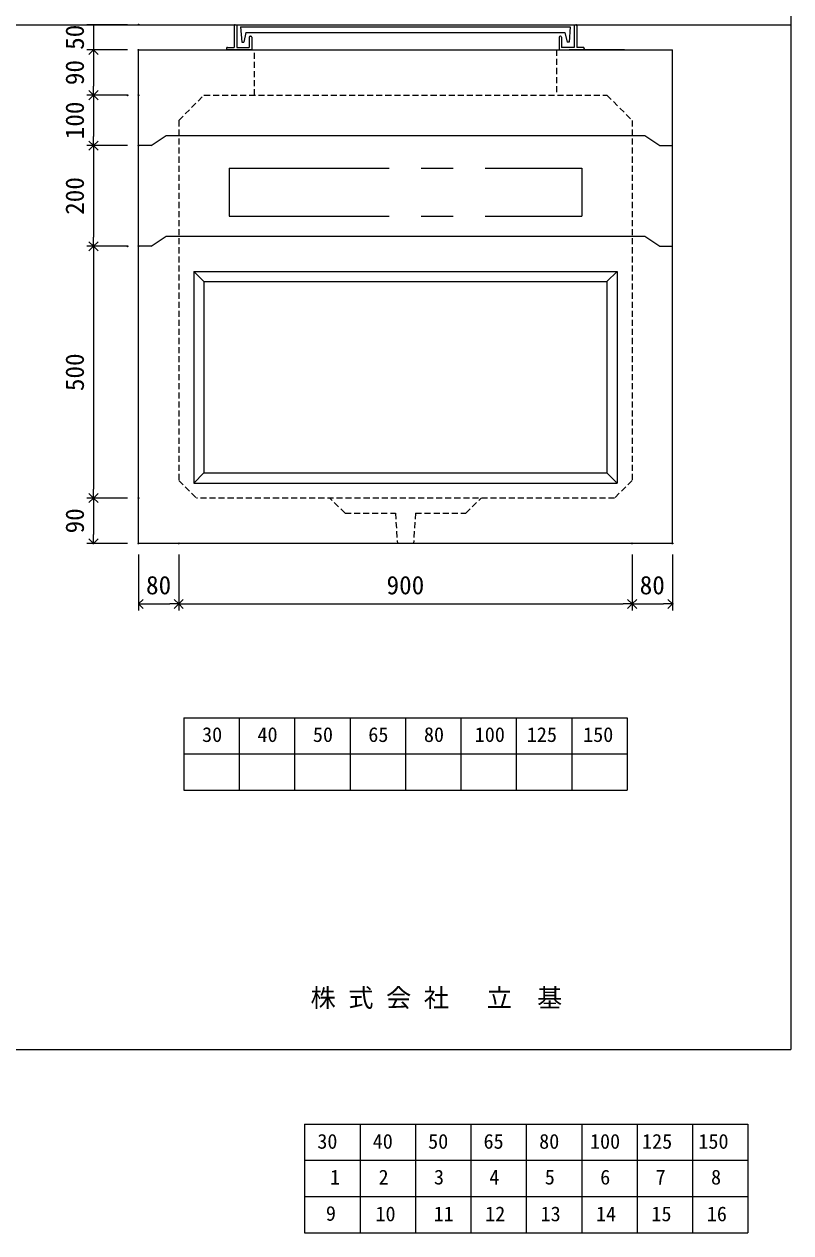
# Model space of a CAD drawing. Units: millimetres, scale not verified. Extents: x -4890 to 18490, y -2319 to 2319.
# Drawn here: x 3368 to 4890, y -2319 to 80 of the extents above; entities that cross this region are included whole.
import ezdxf
from ezdxf.enums import TextEntityAlignment as Align

# ---------------------------------------------------------------- set-up
doc = ezdxf.new("R2010")
doc.units = ezdxf.units.MM
doc.header["$LTSCALE"] = 10
doc.header["$PDMODE"] = 32
doc.header["$PDSIZE"] = 2
doc.linetypes.add('DASHED1', pattern=[1.8, 1.2, -0.6])
doc.linetypes.add('USER2', pattern=[50.8, 31.75, -6.35, 6.35, -6.35])
doc.layers.add('0-1_Defpoints', color=7, linetype='Continuous')
for name, color, linetype, lineweight in [('0-2_waku', 7, 'Continuous', 18), ('0-3_gaikei', 7, 'Continuous', 18), ('0-4_kakure', 7, 'DASHED1', 5), ('0-5_sunpou', 7, 'Continuous', 5), ('0-9_uchigawa', 6, 'Continuous', 18), ('0-B_futa', 3, 'Continuous', 18), ('0-C_GL', 4, 'Continuous', 18), ('0-E_文字１', 7, 'Continuous', 18), ('1-3_uchigawa2', 6, 'USER2', 18), ('1-5_文字２', 7, 'Continuous', 5)]:
    doc.layers.add(name, color=color, linetype=linetype, lineweight=lineweight)
doc.styles.add('ＭＳ ゴシック', font='')
doc.styles.get('ＭＳ ゴシック').set_extended_font_data('MS Gothic')

# ---------------------------------------------------------------- blocks, each defined once
blk = doc.blocks.new('_Open90')
at = {"layer": '0-5_sunpou'}
blk.add_line((0, 0), (-1, 0), dxfattribs=at)
blk.add_lwpolyline([(-0.5, 0.5), (0, 0), (-0.5, -0.5)], dxfattribs=at)
blk = doc.blocks.new('D104')
at = {"layer": '0-1_Defpoints'}
for p in [(5042.32, 1824.36), (4953, 1324.36), (5042.32, 1324.36)]:
    blk.add_point(p, dxfattribs=at)
at = {"layer": '0-5_sunpou'}
for p, q in [((5020.32, 1824.36), (4940, 1824.36)), ((4953, 1806.36), (4953, 1342.36)), ((5020.32, 1324.36), (4940, 1324.36))]:
    blk.add_line(p, q, dxfattribs=at)
at = {"layer": '0-5_sunpou', "xscale": 18, "yscale": 18}
for p, rotation in [((4953, 1824.36), 90), ((4953, 1324.36), 270)]:
    blk.add_blockref('_Open90', p, dxfattribs=dict(at, rotation=rotation))
at = {"layer": '0-5_sunpou', "style": 'ＭＳ ゴシック'}
blk.add_text('500', height=36.66, rotation=90, dxfattribs=at).set_placement((4945, 1536.86), align=Align.BOTTOM_LEFT)
blk = doc.blocks.new('D105')
at = {"layer": '0-1_Defpoints'}
for p in [(5042.32, 1324.36), (4953, 1234.36), (5042.32, 1234.36)]:
    blk.add_point(p, dxfattribs=at)
at = {"layer": '0-5_sunpou'}
for p, q in [((5020.32, 1324.36), (4940, 1324.36)), ((4953, 1306.36), (4953, 1252.36)), ((5020.32, 1234.36), (4940, 1234.36))]:
    blk.add_line(p, q, dxfattribs=at)
at = {"layer": '0-5_sunpou', "xscale": 18, "yscale": 18}
for p, rotation in [((4953, 1324.36), 90), ((4953, 1234.36), 270)]:
    blk.add_blockref('_Open90', p, dxfattribs=dict(at, rotation=rotation))
at = {"layer": '0-5_sunpou', "style": 'ＭＳ ゴシック'}
blk.add_text('90', height=36.66, rotation=90, dxfattribs=at).set_placement((4945, 1254.36), align=Align.BOTTOM_LEFT)
blk = doc.blocks.new('D106')
at = {"layer": '0-1_Defpoints'}
for p in [(5042.32, 1234.36), (5122.32, 1234.36), (5122.32, 1114.33)]:
    blk.add_point(p, dxfattribs=at)
at = {"layer": '0-5_sunpou'}
for p, q in [((5042.32, 1212.36), (5042.32, 1101.33)), ((5122.32, 1212.36), (5122.32, 1101.33)), ((5060.32, 1114.33), (5104.32, 1114.33))]:
    blk.add_line(p, q, dxfattribs=at)
at = {"layer": '0-5_sunpou', "xscale": 18, "yscale": 18, "rotation": 180}
blk.add_blockref('_Open90', (5042.32, 1114.33), dxfattribs=at)
at = {"layer": '0-5_sunpou', "xscale": 18, "yscale": 18}
blk.add_blockref('_Open90', (5122.32, 1114.33), dxfattribs=at)
at = {"layer": '0-5_sunpou', "style": 'ＭＳ ゴシック'}
blk.add_text('80', height=36.66, dxfattribs=at).set_placement((5057.32, 1122.33), align=Align.BOTTOM_LEFT)
blk = doc.blocks.new('D107')
at = {"layer": '0-1_Defpoints'}
for p in [(5122.32, 1234.36), (6022.32, 1234.36), (6022.32, 1114.33)]:
    blk.add_point(p, dxfattribs=at)
at = {"layer": '0-5_sunpou'}
for p, q in [((5122.32, 1212.36), (5122.32, 1101.33)), ((6022.32, 1212.36), (6022.32, 1101.33)), ((5140.32, 1114.33), (6004.32, 1114.33))]:
    blk.add_line(p, q, dxfattribs=at)
at = {"layer": '0-5_sunpou', "xscale": 18, "yscale": 18, "rotation": 180}
blk.add_blockref('_Open90', (5122.32, 1114.33), dxfattribs=at)
at = {"layer": '0-5_sunpou', "xscale": 18, "yscale": 18}
blk.add_blockref('_Open90', (6022.32, 1114.33), dxfattribs=at)
at = {"layer": '0-5_sunpou', "style": 'ＭＳ ゴシック'}
blk.add_text('900', height=36.66, dxfattribs=at).set_placement((5534.82, 1122.33), align=Align.BOTTOM_LEFT)
blk = doc.blocks.new('D108')
at = {"layer": '0-1_Defpoints'}
for p in [(6022.32, 1234.36), (6102.32, 1234.36), (6102.32, 1114.33)]:
    blk.add_point(p, dxfattribs=at)
at = {"layer": '0-5_sunpou'}
for p, q in [((6022.32, 1212.36), (6022.32, 1101.33)), ((6102.32, 1212.36), (6102.32, 1101.33)), ((6040.32, 1114.33), (6084.32, 1114.33))]:
    blk.add_line(p, q, dxfattribs=at)
at = {"layer": '0-5_sunpou', "xscale": 18, "yscale": 18, "rotation": 180}
blk.add_blockref('_Open90', (6022.32, 1114.33), dxfattribs=at)
at = {"layer": '0-5_sunpou', "xscale": 18, "yscale": 18}
blk.add_blockref('_Open90', (6102.32, 1114.33), dxfattribs=at)
at = {"layer": '0-5_sunpou', "style": 'ＭＳ ゴシック'}
blk.add_text('80', height=36.66, dxfattribs=at).set_placement((6037.32, 1122.33), align=Align.BOTTOM_LEFT)
blk = doc.blocks.new('D109')
at = {"layer": '0-1_Defpoints'}
for p in [(5042.32, 2214.36), (4953, 2124.36), (5042.32, 2124.36)]:
    blk.add_point(p, dxfattribs=at)
at = {"layer": '0-5_sunpou'}
for p, q in [((5020.32, 2214.36), (4940, 2214.36)), ((4953, 2196.36), (4953, 2142.36)), ((5020.32, 2124.36), (4940, 2124.36))]:
    blk.add_line(p, q, dxfattribs=at)
at = {"layer": '0-5_sunpou', "xscale": 18, "yscale": 18}
for p, rotation in [((4953, 2214.36), 90), ((4953, 2124.36), 270)]:
    blk.add_blockref('_Open90', p, dxfattribs=dict(at, rotation=rotation))
at = {"layer": '0-5_sunpou', "style": 'ＭＳ ゴシック'}
blk.add_text('90', height=36.66, rotation=90, dxfattribs=at).set_placement((4945, 2144.36), align=Align.BOTTOM_LEFT)
blk = doc.blocks.new('D110')
at = {"layer": '0-1_Defpoints'}
for p in [(5020.32, 2124.36), (4953, 2024.36), (5042.32, 2024.36)]:
    blk.add_point(p, dxfattribs=at)
at = {"layer": '0-5_sunpou'}
for p, q in [((4998.32, 2124.36), (4940, 2124.36)), ((4953, 2106.36), (4953, 2042.36)), ((5020.32, 2024.36), (4940, 2024.36))]:
    blk.add_line(p, q, dxfattribs=at)
at = {"layer": '0-5_sunpou', "xscale": 18, "yscale": 18}
for p, rotation in [((4953, 2124.36), 90), ((4953, 2024.36), 270)]:
    blk.add_blockref('_Open90', p, dxfattribs=dict(at, rotation=rotation))
at = {"layer": '0-5_sunpou', "style": 'ＭＳ ゴシック'}
blk.add_text('100', height=36.66, rotation=90, dxfattribs=at).set_placement((4945, 2036.86), align=Align.BOTTOM_LEFT)
blk = doc.blocks.new('D111')
at = {"layer": '0-1_Defpoints'}
for p in [(5042.32, 2024.36), (4953, 1824.36), (5020.32, 1824.36)]:
    blk.add_point(p, dxfattribs=at)
at = {"layer": '0-5_sunpou'}
for p, q in [((5020.32, 2024.36), (4940, 2024.36)), ((4953, 2006.36), (4953, 1842.36)), ((4998.32, 1824.36), (4940, 1824.36))]:
    blk.add_line(p, q, dxfattribs=at)
at = {"layer": '0-5_sunpou', "xscale": 18, "yscale": 18}
for p, rotation in [((4953, 2024.36), 90), ((4953, 1824.36), 270)]:
    blk.add_blockref('_Open90', p, dxfattribs=dict(at, rotation=rotation))
at = {"layer": '0-5_sunpou', "style": 'ＭＳ ゴシック'}
blk.add_text('200', height=36.66, rotation=90, dxfattribs=at).set_placement((4945, 1886.86), align=Align.BOTTOM_LEFT)
blk = doc.blocks.new('D115')
at = {"layer": '0-1_Defpoints'}
for p in [(5042.32, 2264.36), (4953, 2214.36), (5042.32, 2214.36)]:
    blk.add_point(p, dxfattribs=at)
at = {"layer": '0-5_sunpou'}
for p, q in [((5020.32, 2264.36), (4940, 2264.36)), ((4953, 2264.36), (4953, 2214.36)), ((5020.32, 2214.36), (4940, 2214.36))]:
    blk.add_line(p, q, dxfattribs=at)
at = {"layer": '0-5_sunpou', "style": 'ＭＳ ゴシック'}
blk.add_text('50', height=36.66, rotation=90, dxfattribs=at).set_placement((4945, 2214.36), align=Align.BOTTOM_LEFT)

msp = doc.modelspace()

# ---------------------------------------------------------------- linework, layer by layer
at = {"layer": '0-2_waku'}
for p, q in [((4889.94, 2319.4), (4889.94, -1955.6)), ((3684.94, -1296.6), (3684.94, -1440.6)), ((3684.94, -1296.6), (3684.94, -1440.6)), ((3684.94, -1296.6), (3684.94, -1440.6)), ((3684.94, -1296.6), (3684.94, -1440.6)), ((3684.94, -1296.6), (4564.94, -1296.6)), ((3794.94, -1296.6), (3794.94, -1440.6)), ((3904.94, -1296.6), (3904.94, -1440.6)), ((3904.94, -1296.6), (3904.94, -1440.6)), ((4014.94, -1296.6), (4014.94, -1440.6)), ((4124.94, -1296.6), (4124.94, -1440.6)), ((4234.94, -1296.6), (4234.94, -1440.6)), ((4344.94, -1296.6), (4344.94, -1440.6)), ((4454.94, -1296.6), (4454.94, -1440.6)), ((4564.94, -1296.6), (4564.94, -1440.6)), ((3684.94, -1368.6), (4564.94, -1368.6)), ((3684.94, -1440.6), (4564.94, -1440.6)), ((-1230.06, -1955.6), (4889.94, -1955.6)), ((-1230.06, -1955.6), (4889.94, -1955.6))]:
    msp.add_line(p, q, dxfattribs=at)
at = {"layer": '0-3_gaikei'}
for p, q in [((3594.94, 29.4), (4654.94, 29.4)), ((3594.94, -950.6), (3594.94, 29.4)), ((3594.94, 29.4), (4654.94, 29.4)), ((3689.94, 29.4), (3799.94, 29.4)), ((3689.94, 29.4), (3799.94, 29.4)), ((3689.94, 29.4), (3799.94, 29.4)), ((3724.94, 29.4), (4524.94, 29.4)), ((3724.94, 29.4), (4524.94, 29.4)), ((4559.94, 29.4), (4449.94, 29.4)), ((4559.94, 29.4), (4449.94, 29.4)), ((4654.94, -950.6), (4654.94, 29.4)), ((3619.94, -160.6), (3649.94, -140.6)), ((3649.94, -140.6), (4599.94, -140.6)), ((4599.94, -140.6), (4629.94, -160.6)), ((3619.94, -160.6), (3594.94, -160.6)), ((4629.94, -160.6), (4654.94, -160.6)), ((3619.94, -360.6), (3649.94, -340.6)), ((3649.94, -340.6), (4599.94, -340.6)), ((4599.94, -340.6), (4629.94, -360.6)), ((3619.94, -360.6), (3594.94, -360.6)), ((4629.94, -360.6), (4654.94, -360.6)), ((4654.94, -950.6), (3594.94, -950.6))]:
    msp.add_line(p, q, dxfattribs=at)
at = {"layer": '0-4_kakure'}
for p, q in [((3824.94, -60.6), (3824.94, 29.4)), ((4424.94, 29.4), (4424.94, -60.6)), ((3674.94, -110.6), (3724.94, -60.6)), ((3724.94, -60.6), (4524.94, -60.6)), ((3724.94, -60.6), (4524.94, -60.6)), ((4524.94, -60.6), (4574.94, -110.6)), ((3674.94, -110.6), (3674.94, -825.6)), ((4574.94, -110.6), (4574.94, -825.6)), ((3674.94, -825.6), (3709.94, -860.6)), ((4574.94, -825.6), (4539.94, -860.6)), ((4539.94, -860.6), (3709.94, -860.6)), ((4004.94, -890.6), (3974.94, -860.6)), ((4244.94, -890.6), (4274.94, -860.6)), ((4004.94, -890.6), (4104.94, -890.6)), ((4104.94, -890.6), (4108.94, -950.6)), ((4144.94, -890.6), (4140.94, -950.6)), ((4144.94, -890.6), (4244.94, -890.6))]:
    msp.add_line(p, q, dxfattribs=at)
at = {"layer": '0-9_uchigawa'}
for p, q in [((3704.94, -410.6), (3704.94, -830.6)), ((3704.94, -410.6), (4124.94, -410.6)), ((3704.94, -410.6), (3724.94, -430.6)), ((3724.94, -430.6), (3724.94, -810.6)), ((3724.94, -430.6), (4124.94, -430.6)), ((3724.94, -430.6), (4124.94, -430.6)), ((4124.94, -410.6), (4544.94, -410.6)), ((4124.94, -410.6), (4544.94, -410.6)), ((4124.94, -430.6), (4524.94, -430.6)), ((4544.94, -410.6), (4524.94, -430.6)), ((4524.94, -430.6), (4524.94, -810.6)), ((4544.94, -410.6), (4544.94, -830.6)), ((3724.94, -810.6), (3704.94, -830.6)), ((3724.94, -810.6), (4124.94, -810.6)), ((4124.94, -810.6), (4524.94, -810.6)), ((4524.94, -810.6), (4544.94, -830.6)), ((3704.94, -830.6), (4124.94, -830.6)), ((4124.94, -830.6), (4544.94, -830.6))]:
    msp.add_line(p, q, dxfattribs=at)
at = {"layer": '0-B_futa'}
for p, q in [((3784.94, 77.4), (3784.94, 34.4)), ((3786.94, 79.4), (3789.94, 79.4)), ((3789.94, 79.4), (3789.94, 34.4)), ((3797.75, 74.9), (4452.08, 74.9)), ((3797.75, 74.9), (3800.24, 44.9)), ((4452.08, 74.9), (4449.83, 44.9)), ((4459.94, 79.4), (4459.94, 34.4)), ((4459.94, 79.4), (4462.94, 79.4)), ((4464.94, 77.4), (4464.94, 34.4)), ((3808.27, 63.9), (3803.95, 44.9)), ((3808.27, 63.9), (4441.61, 63.9)), ((3814.94, 54.4), (3814.94, 34.4)), ((3816.94, 56.4), (3817.94, 56.4)), ((3819.94, 54.4), (3819.94, 29.4)), ((4429.94, 54.4), (4429.94, 29.4)), ((4432.94, 56.4), (4431.94, 56.4)), ((4434.94, 54.4), (4434.94, 34.4)), ((4441.61, 63.9), (4445.93, 44.9)), ((3769.94, 32.4), (3769.94, 31.4)), ((3771.94, 34.4), (3784.94, 34.4)), ((3819.94, 29.4), (3771.94, 29.4)), ((3789.94, 34.4), (3814.94, 34.4)), ((3800.24, 44.9), (3803.95, 44.9)), ((4429.94, 29.4), (4477.94, 29.4)), ((4459.94, 34.4), (4434.94, 34.4)), ((4449.83, 44.9), (4445.93, 44.9)), ((4477.94, 34.4), (4464.94, 34.4)), ((4479.94, 32.4), (4479.94, 31.4))]:
    msp.add_line(p, q, dxfattribs=at)
for centre, start, end in [((3786.94, 77.4), 90, 180), ((4462.94, 77.4), 0, 90), ((3816.94, 54.4), 90, 180), ((3817.94, 54.4), 0, 90), ((4431.94, 54.4), 90, 180), ((4432.94, 54.4), 0, 90), ((3771.94, 32.4), 90, 180), ((3771.94, 31.4), 180, 270), ((4477.94, 32.4), 0, 90), ((4477.94, 31.4), 270, 0)]:
    msp.add_arc(centre, 2, start, end, dxfattribs=at)
at = {"layer": '0-C_GL'}
msp.add_line((-1230.06, 79.4), (4889.94, 79.4), dxfattribs=at)
at = {"layer": '1-3_uchigawa2'}
for p, q in [((3774.94, -205.6), (3774.94, -300.6)), ((3774.94, -205.6), (4474.94, -205.6)), ((4474.94, -205.6), (4474.94, -300.6)), ((3774.94, -300.6), (4474.94, -300.6))]:
    msp.add_line(p, q, dxfattribs=at)
at = {"layer": '1-5_文字２'}
for p, q in [((3924.8, -2103.31), (3924.8, -2247.31)), ((3924.8, -2103.31), (3924.8, -2247.31)), ((3924.8, -2103.31), (3924.8, -2247.31)), ((3924.8, -2103.31), (3924.8, -2247.31)), ((3924.8, -2103.31), (4804.8, -2103.31)), ((3924.8, -2103.31), (3924.8, -2247.31)), ((3924.8, -2103.31), (3924.8, -2247.31)), ((3924.8, -2103.31), (3924.8, -2247.31)), ((3924.8, -2103.31), (3924.8, -2247.31)), ((3924.8, -2103.31), (4804.8, -2103.31)), ((4034.8, -2103.31), (4034.8, -2247.31)), ((4034.8, -2103.31), (4034.8, -2247.31)), ((4144.8, -2103.31), (4144.8, -2247.31)), ((4144.8, -2103.31), (4144.8, -2247.31)), ((4144.8, -2103.31), (4144.8, -2247.31)), ((4144.8, -2103.31), (4144.8, -2247.31)), ((4254.8, -2103.31), (4254.8, -2247.31)), ((4254.8, -2103.31), (4254.8, -2247.31)), ((4364.8, -2103.31), (4364.8, -2247.31)), ((4364.8, -2103.31), (4364.8, -2247.31)), ((4474.8, -2103.31), (4474.8, -2247.31)), ((4474.8, -2103.31), (4474.8, -2247.31)), ((4584.8, -2103.31), (4584.8, -2247.31)), ((4584.8, -2103.31), (4584.8, -2247.31)), ((4694.8, -2103.31), (4694.8, -2247.31)), ((4694.8, -2103.31), (4694.8, -2247.31)), ((4804.8, -2103.31), (4804.8, -2247.31)), ((4804.8, -2103.31), (4804.8, -2247.31)), ((3924.8, -2175.31), (4804.8, -2175.31)), ((3924.8, -2175.31), (4804.8, -2175.31)), ((3924.8, -2247.31), (4804.8, -2247.31)), ((3924.8, -2247.31), (4804.8, -2247.31)), ((3924.8, -2247.31), (3924.8, -2319.31)), ((3924.8, -2247.31), (3924.8, -2319.31)), ((3924.8, -2247.31), (3924.8, -2319.31)), ((3924.8, -2247.31), (3924.8, -2319.31)), ((3924.8, -2247.31), (4804.8, -2247.31)), ((3924.8, -2247.31), (3924.8, -2319.31)), ((3924.8, -2247.31), (3924.8, -2319.31)), ((3924.8, -2247.31), (3924.8, -2319.31)), ((3924.8, -2247.31), (3924.8, -2319.31)), ((3924.8, -2247.31), (4804.8, -2247.31)), ((4034.8, -2247.31), (4034.8, -2319.31)), ((4034.8, -2247.31), (4034.8, -2319.31)), ((4144.8, -2247.31), (4144.8, -2319.31)), ((4144.8, -2247.31), (4144.8, -2319.31)), ((4144.8, -2247.31), (4144.8, -2319.31)), ((4144.8, -2247.31), (4144.8, -2319.31)), ((4254.8, -2247.31), (4254.8, -2319.31)), ((4254.8, -2247.31), (4254.8, -2319.31)), ((4364.8, -2247.31), (4364.8, -2319.31)), ((4364.8, -2247.31), (4364.8, -2319.31)), ((4474.8, -2247.31), (4474.8, -2319.31)), ((4474.8, -2247.31), (4474.8, -2319.31)), ((4584.8, -2247.31), (4584.8, -2319.31)), ((4584.8, -2247.31), (4584.8, -2319.31)), ((4694.8, -2247.31), (4694.8, -2319.31)), ((4694.8, -2247.31), (4694.8, -2319.31)), ((4804.8, -2247.31), (4804.8, -2319.31)), ((4804.8, -2247.31), (4804.8, -2319.31)), ((3924.8, -2319.31), (4804.8, -2319.31)), ((3924.8, -2319.31), (4804.8, -2319.31))]:
    msp.add_line(p, q, dxfattribs=at)

# ---------------------------------------------------------------- block references
at = {"layer": '0-5_sunpou'}
for name in ['D115', 'D109', 'D110', 'D111', 'D104', 'D105', 'D106', 'D107', 'D108']:
    msp.add_blockref(name, (-1447.37, -2184.96), dxfattribs=at)

# ---------------------------------------------------------------- texts
at = {"layer": '0-E_文字１', "style": 'ＭＳ ゴシック'}
for s, height, p in [('30', 29.33, (3721.19, -1353.52)), ('40', 29.33, (3831.19, -1353.52)), ('50', 29.33, (3941.19, -1353.52)), ('65', 29.33, (4051.19, -1353.52)), ('80', 29.33, (4161.6, -1353.52)), ('100', 29.33, (4262.47, -1353.52)), ('125', 29.33, (4365.86, -1353.52)), ('150', 29.33, (4477.62, -1353.52)), ('株 式 会 社 \u3000立\u3000基', 36.66, (3936.48, -1881.96))]:
    msp.add_text(s, height=height, dxfattribs=at).set_placement(p, align=Align.BOTTOM_LEFT)
at = {"layer": '1-5_文字２', "style": 'ＭＳ ゴシック'}
for s, p in [('30', (3949.95, -2161.13)), ('30', (3949.95, -2161.13)), ('40', (4059.95, -2161.13)), ('40', (4059.95, -2161.13)), ('50', (4169.95, -2161.13)), ('50', (4169.95, -2161.13)), ('65', (4279.95, -2161.13)), ('65', (4279.95, -2161.13)), ('80', (4390.36, -2161.13)), ('80', (4390.36, -2161.13)), ('100', (4491.24, -2161.13)), ('100', (4491.24, -2161.13)), ('125', (4594.62, -2161.13)), ('125', (4594.62, -2161.13)), ('150', (4706.39, -2161.13)), ('150', (4706.39, -2161.13)), ('1', (3975.1, -2232.17)), ('2', (4071.54, -2232.17)), ('3', (4181.54, -2232.17)), ('4', (4291.54, -2232.17)), ('5', (4401.54, -2232.17)), ('6', (4511.54, -2232.17)), ('7', (4621.54, -2232.17)), ('8', (4731.54, -2232.17)), ('9', (3967.03, -2304.17)), ('10', (4065.45, -2305.13)), ('11', (4180.95, -2305.13)), ('12', (4283.16, -2305.13)), ('13', (4393.16, -2305.13)), ('14', (4503.16, -2305.13)), ('15', (4613.16, -2305.13)), ('16', (4723.16, -2305.13))]:
    msp.add_text(s, height=29.33, dxfattribs=at).set_placement(p, align=Align.BOTTOM_LEFT)

doc.saveas('drawing.dxf')
